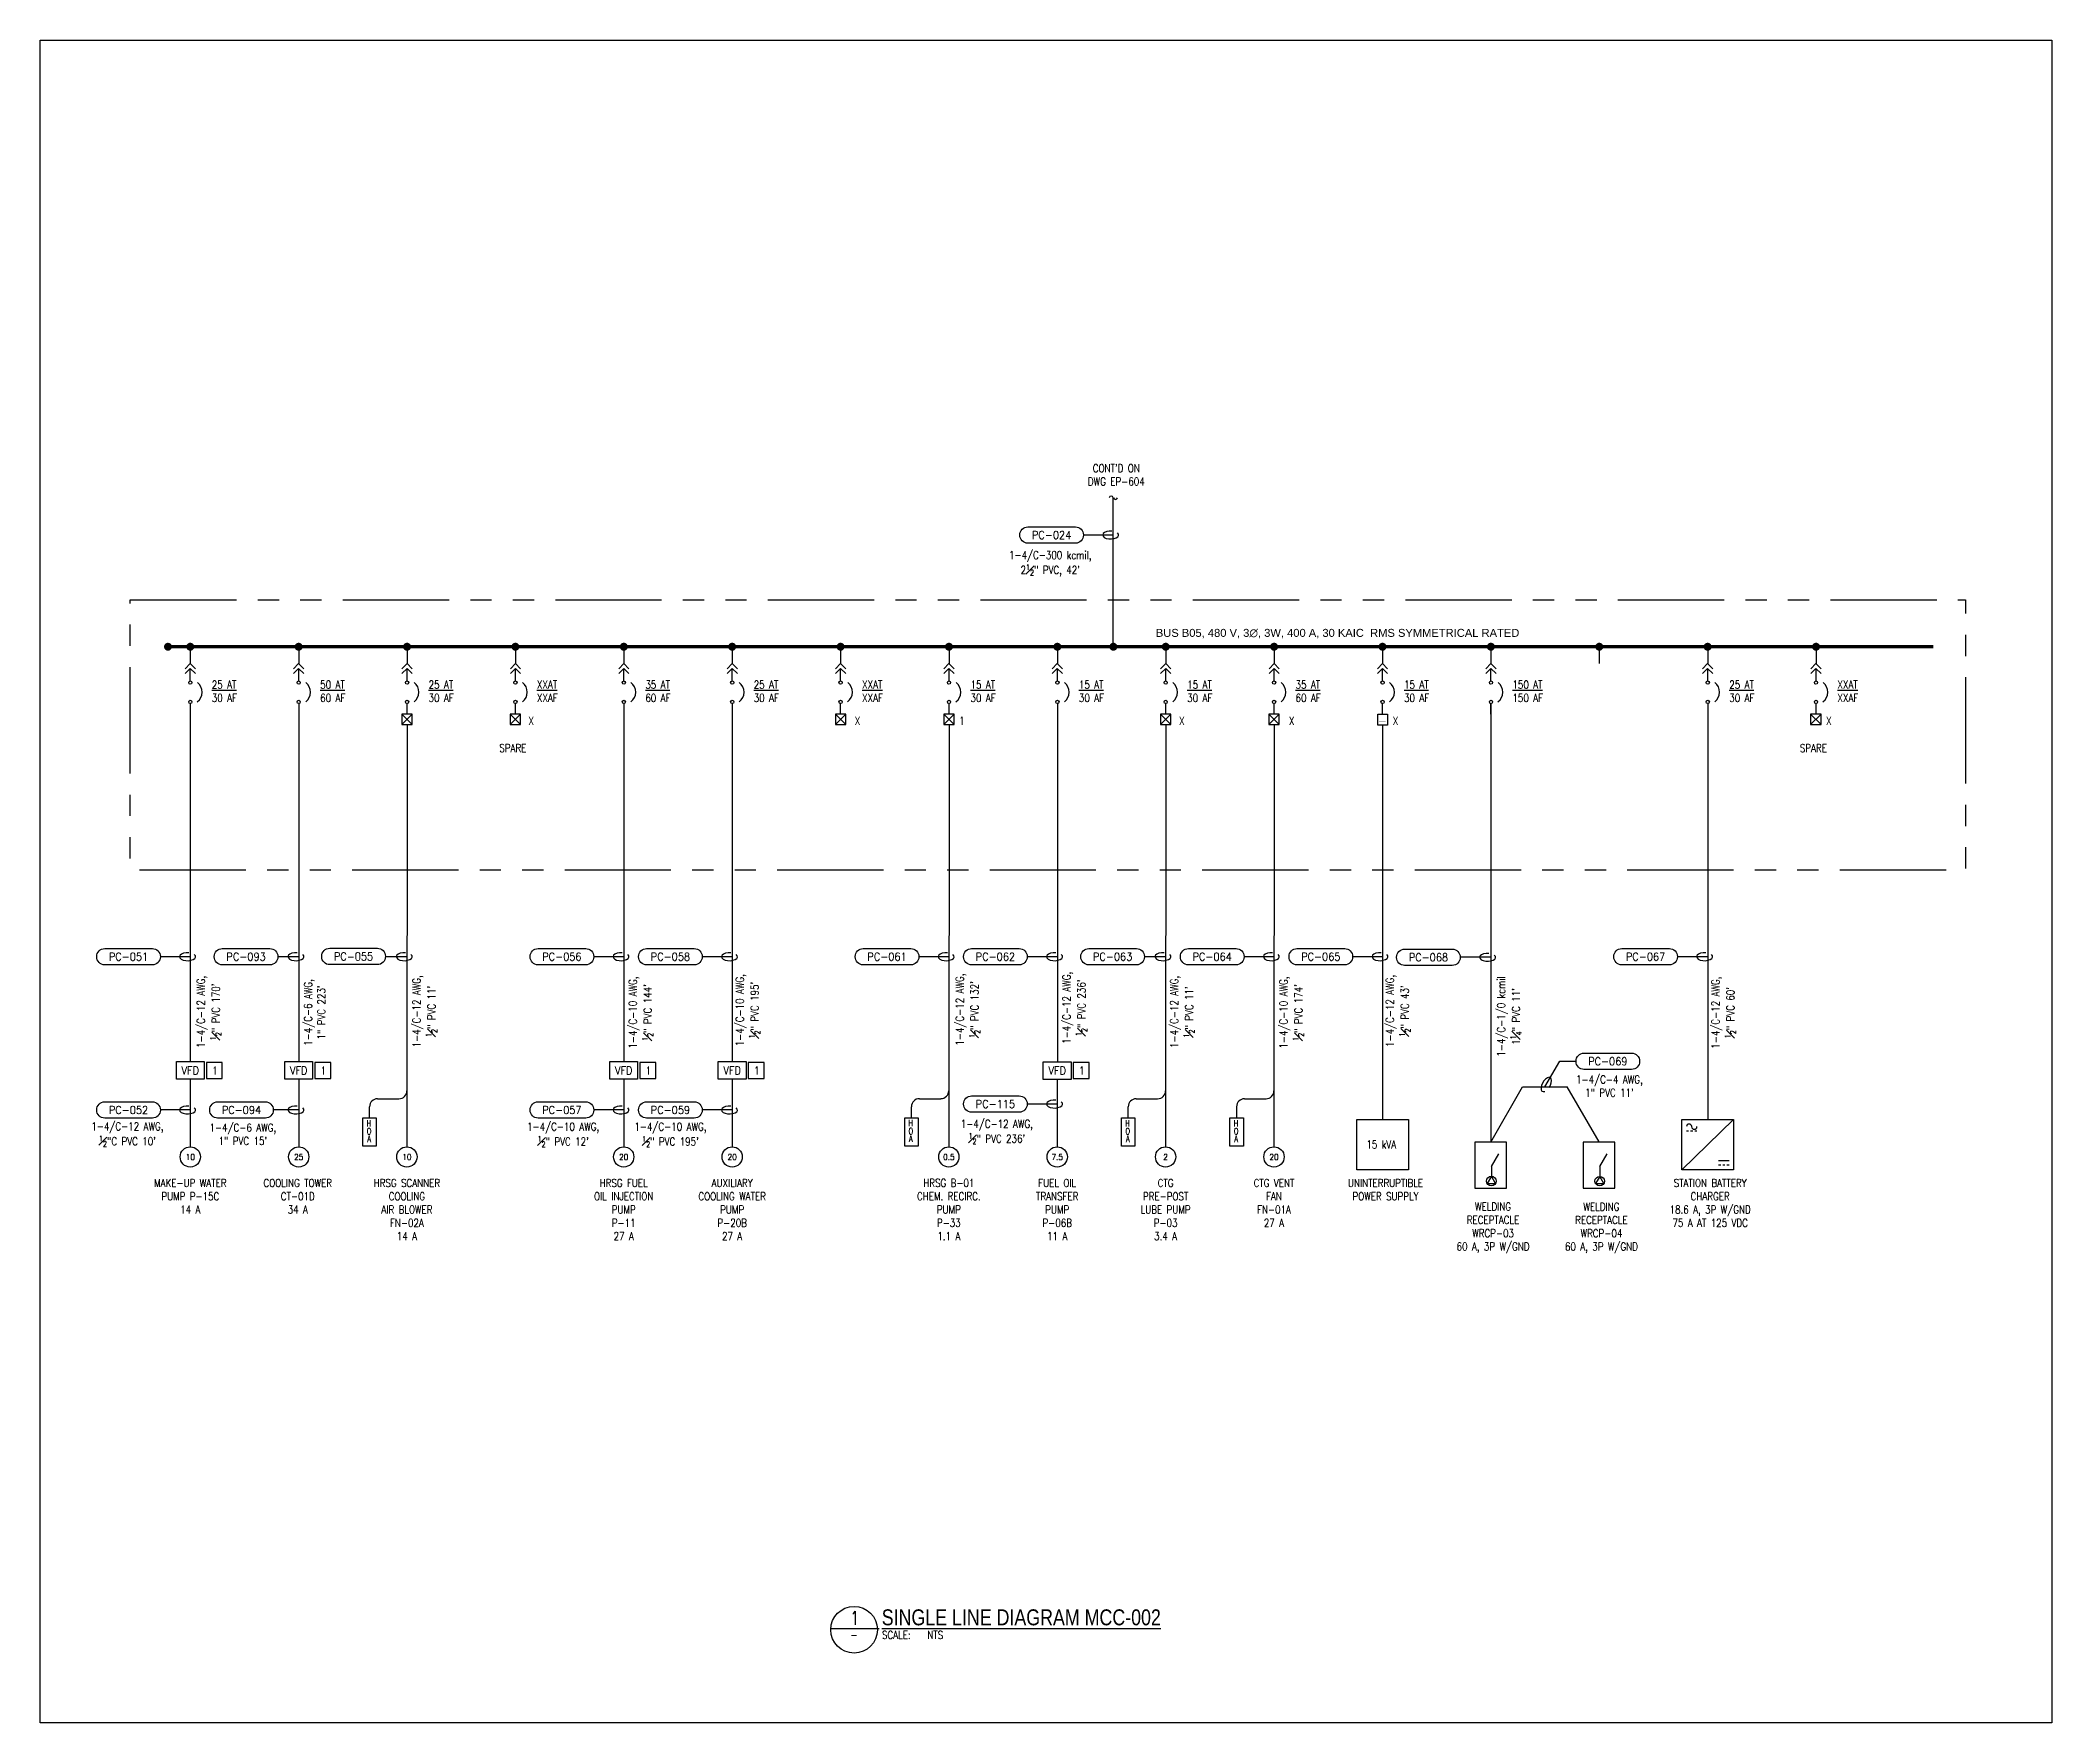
# Model space of a CAD drawing. Extents: x 4.3 to 27.9, y 0.8 to 20.6.
import ezdxf
from ezdxf.enums import TextEntityAlignment as Align

# ---------------------------------------------------------------- set-up
doc = ezdxf.new("R2010")
doc.units = 0
doc.header["$MEASUREMENT"] = 0
doc.linetypes.add('PHANTOM', pattern=[2.5, 1.25, -0.25, 0.25, -0.25, 0.25, -0.25])
doc.linetypes.add('SDASH', pattern=[0.1875, 0.125, -0.0625])
doc.layers.get('0').update_dxf_attribs({"linetype": 'CONTINUOUS'})
doc.layers.get('Defpoints').update_dxf_attribs({"linetype": 'CONTINUOUS'})
for name, color, linetype in [('D-DETL-TITLE', 2, 'CONTINUOUS'), ('E-1L-N2', 4, 'CONTINUOUS'), ('e-busline', 4, 'CONTINUOUS'), ('E-Cable Tag', 2, 'CONTINUOUS'), ('E-Cable Tag Dims', 3, 'CONTINUOUS'), ('E-DETL TITLE', 2, 'CONTINUOUS'), ('e-line-lwt3', 4, 'CONTINUOUS'), ('E-LINE-LWT4', 4, 'CONTINUOUS'), ('e-line-lwt5', 13, 'CONTINUOUS'), ('e-line-lwt6', 1, 'CONTINUOUS'), ('e-line-text', 2, 'CONTINUOUS'), ('G-Text-N', 2, 'CONTINUOUS')]:
    doc.layers.add(name, color=color, linetype=linetype)
doc.styles.add('BOLD', font='helvs1.shx', dxfattribs={"width": 0.8})
doc.styles.add('cb-ps1-8', font='SIMPLEX.shx', dxfattribs={"width": 0.8, "height": 0.125})
doc.styles.add('ROMANS', font='ROMANS.shx')
doc.styles.add('ROMANSCC', font='ROMANS.SHX', dxfattribs={"width": 0.8, "height": 0.125, "bigfont": 'bigfont.shx'})
doc.styles.add('rs', font='romans.shx', dxfattribs={"width": 0.8, "height": 0.1})
doc.styles.get("Standard").update_dxf_attribs({"font": 'arial.ttf', "width": 1.001})
doc.styles.add('STD3-32', font='MONOSI.SHX', dxfattribs={"width": 0.85, "height": 0.09375})
doc.dimstyles.new('dim', dxfattribs={"dimtxt": 0.09375, "dimasz": 0.125, "dimexe": 0.125, "dimexo": 0.0625, "dimgap": 0.0625, "dimtad": 1, "dimdec": 5, "dimzin": 3, "dimdsep": 46, "dimlunit": 4, "dimtxsty": 'rs', "dimblk": 'ARCHTICK', "dimcen": -0.09375, "dimdle": 0.125, "dimclrd": 1, "dimclre": 256, "dimclrt": 256, "dimazin": 1, "dimtfac": 1, "dimtdec": 5, "dimtix": 1, "dimtmove": 2, "dimatfit": 3, "dimldrblk": '$loop', "dimfxl": 1, "dimfrac": 1, "dimtolj": 1, "dimtzin": 0, "dimarcsym": 0})

# ---------------------------------------------------------------- blocks, each defined once
blk = doc.blocks.new('G-SYMB-0001')
at = {"layer": 'D-DETL-TITLE'}
blk.add_line((-0.73, 0), (0.031, 0), dxfattribs=at)
at = {"layer": 'D-DETL-TITLE', "color": 4}
blk.add_circle((-0.365, -0.019), 0.366, dxfattribs=at)
at = {"layer": 'D-DETL-TITLE', "color": 3, "style": 'cb-ps1-8', "width": 0.8}
blk.add_text('SCALE:', height=0.125, dxfattribs=at).set_placement((0.073, -0.164))
at = {"layer": 'D-DETL-TITLE', "style": 'BOLD', "width": 0.8}
for tag, p in [('UPPER_TITLE', (0.069, 0.425)), ('LOWER_TITLE', (0.069, 0.05))]:
    blk.add_attdef(tag, p, '', height=0.25, dxfattribs=at)
at = {"layer": 'D-DETL-TITLE', "style": 'cb-ps1-8', "width": 0.8}
blk.add_attdef('DETAIL_TAG', text='', height=0.211, dxfattribs=at).set_placement((-0.353, 0.059), align=Align.CENTER)
at = {"layer": 'D-DETL-TITLE', "color": 3, "style": 'cb-ps1-8', "width": 0.8}
blk.add_attdef('DETAIL_SHEET', text='', height=0.125, dxfattribs=at).set_placement((-0.365, -0.164), align=Align.CENTER)
blk.add_attdef('SCALE', (0.784, -0.164), '', height=0.125, dxfattribs=at)
blk = doc.blocks.new('SLD-MTR')
at = {"layer": 'E-1L-N2'}
blk.add_circle((0, -0.159), 0.159, dxfattribs=at)
at = {"layer": 'e-line-text', "style": 'ROMANS', "width": 0.9, "flags": 4}
blk.add_attdef('MOTORRATING', text='', height=0.0937, dxfattribs=at).set_placement((0, -0.16), align=Align.MIDDLE_CENTER)
blk = doc.blocks.new('CB BOLT ON')
at = {"layer": 'E-LINE-LWT4', "linetype": 'Continuous'}
for centre in [(4.385, 22.683), (4.385, 22.38)]:
    blk.add_circle(centre, 0.0256, dxfattribs=at)
blk.add_arc((4.381, 22.532), 0.19, 306.8129, 52.8429, dxfattribs=at)
blk = doc.blocks.new('E-LINE-0036')
for centre, start, end in [((0.006, -0.032), 100.1124, 259.8876), ((-0.006, 0.032), 280.1124, 79.8876)]:
    blk.add_arc(centre, 0.0321, start, end)
blk = doc.blocks.new('HOA')
at = {"layer": 'G-Text-N'}
blk.add_lwpolyline([(-0.105, -0.443), (-0.105, 0), (0.105, 0), (0.105, -0.443)], close=True, dxfattribs=at)
at = {"layer": 'G-Text-N', "style": 'ROMANS', "width": 0.75}
for s, p in [('H', (-0.047, -0.132)), ('O', (-0.044, -0.258)), ('A', (-0.037, -0.377))]:
    blk.add_text(s, height=0.1, dxfattribs=at).set_placement(p)
blk = doc.blocks.new('E11')
at = {"linetype": 'Continuous'}
for p, q in [((-0.066, -0.066), (0, 0.001)), ((0, 0.001), (0.068, -0.066)), ((-0.066, -0.128), (0, -0.062)), ((0, -0.062), (0.068, -0.128))]:
    blk.add_line(p, q, dxfattribs=at)
blk = doc.blocks.new('E-Cable Tag')
at = {"layer": 'E-Cable Tag'}
blk.add_lwpolyline([(-0.374, 0.128), (0.374, 0.128, -0.414214), (0.499, 0.003), (0.499, -0.003, -0.414214), (0.374, -0.128), (-0.374, -0.128, -0.414214), (-0.499, -0.003), (-0.499, 0.003, -0.414214)], format="xyb", close=True, dxfattribs=at)
at = {"layer": 'E-Cable Tag', "style": 'ROMANS', "width": 0.9}
blk.add_attdef('CELEMFR5-R1(1)', text='', height=0.125, dxfattribs=at).set_placement((0, 0), align=Align.MIDDLE_CENTER)
blk = doc.blocks.new('$loop')
blk.add_ellipse((-0.25, 0), major_axis=(0.75, 0), ratio=0.5, start_param=1.415416, end_param=6.849418)
blk = doc.blocks.new('_ArchTick')
at = {"color": 0, "linetype": 'ByBlock', "const_width": 0.15}
blk.add_lwpolyline([(-0.5, -0.5), (0.5, 0.5)], dxfattribs=at)
blk = doc.blocks.new('VFD')
at = {"layer": 'G-Text-N'}
blk.add_lwpolyline([(-0.218, 0), (0.218, 0), (0.218, -0.277), (-0.218, -0.277)], close=True, dxfattribs=at)
at = {"layer": 'G-Text-N', "style": 'ROMANS', "width": 0.9}
blk.add_attdef('VFD', text='', height=0.125, dxfattribs=at).set_placement((0, -0.139), align=Align.MIDDLE_CENTER)
blk = doc.blocks.new('G-KEYN-0003')
blk.add_lwpolyline([(-0.135, 0.125), (-0.135, -0.125), (0.115, -0.125), (0.115, 0.125)], close=True)
at = {"style": 'STD3-32', "width": 0.85}
blk.add_attdef('NO', text='', height=0.0938, dxfattribs=at).set_placement((0, 0), align=Align.MIDDLE)

msp = doc.modelspace()

# ---------------------------------------------------------------- linework, layer by layer
at = {"layer": 'Defpoints'}
msp.add_lwpolyline([(4.274, 20.622), (27.938, 20.622), (27.938, 0.831), (4.274, 0.831)], close=True, dxfattribs=at)
at = {"layer": 'e-busline', "const_width": 0.0469, "flags": 128}
for points in [[(5.754, 13.488, 1), (5.8, 13.488, 1)], [(6.016, 13.488, 1), (6.063, 13.488, 1)], [(7.291, 13.488, 1), (7.338, 13.488, 1)], [(8.566, 13.488, 1), (8.613, 13.488, 1)], [(9.841, 13.488, 1), (9.888, 13.488, 1)], [(11.116, 13.488, 1), (11.163, 13.488, 1)], [(12.391, 13.488, 1), (12.438, 13.488, 1)], [(13.666, 13.488, 1), (13.713, 13.488, 1)], [(14.941, 13.488, 1), (14.988, 13.488, 1)], [(16.216, 13.488, 1), (16.263, 13.488, 1)], [(16.875, 13.488, 1), (16.922, 13.488, 1)], [(17.491, 13.488, 1), (17.538, 13.488, 1)], [(18.766, 13.488, 1), (18.813, 13.488, 1)], [(20.041, 13.488, 1), (20.088, 13.488, 1)], [(21.316, 13.488, 1), (21.363, 13.488, 1)], [(22.591, 13.488, 1), (22.638, 13.488, 1)], [(23.866, 13.488, 1), (23.913, 13.488, 1)], [(25.141, 13.488, 1), (25.188, 13.488, 1)]]:
    msp.add_lwpolyline(points, format="xyb", close=True, dxfattribs=at)
at = {"layer": 'e-line-lwt3'}
for p, q in [((6.04, 13.085), (6.04, 13.234)), ((6.04, 13.085), (6.04, 13.234)), ((7.315, 13.085), (7.315, 13.234)), ((8.59, 13.085), (8.59, 13.234)), ((9.865, 13.085), (9.865, 13.234)), ((11.14, 13.085), (11.14, 13.234)), ((12.415, 13.085), (12.415, 13.234)), ((13.69, 13.085), (13.69, 13.234)), ((14.965, 13.085), (14.965, 13.234)), ((16.24, 13.085), (16.24, 13.234)), ((17.515, 13.085), (17.515, 13.234)), ((18.79, 13.085), (18.79, 13.234)), ((20.065, 13.085), (20.065, 13.234)), ((21.34, 13.085), (21.34, 13.234)), ((23.89, 13.085), (23.89, 13.234)), ((25.165, 13.085), (25.165, 13.234)), ((8.59, 12.694), (8.59, 12.82)), ((9.865, 12.694), (9.865, 12.82)), ((13.69, 12.694), (13.69, 12.82)), ((14.965, 12.694), (14.965, 12.82)), ((17.514, 12.694), (17.514, 12.82)), ((18.789, 12.694), (18.789, 12.82)), ((20.065, 12.694), (20.064, 12.82)), ((21.338, 12.695), (21.337, 12.821)), ((25.163, 12.82), (25.163, 12.694)), ((8.529, 12.694), (8.651, 12.572)), ((8.651, 12.694), (8.529, 12.572)), ((9.804, 12.694), (9.926, 12.572)), ((9.926, 12.694), (9.804, 12.572)), ((13.629, 12.694), (13.751, 12.572)), ((13.751, 12.694), (13.629, 12.572)), ((14.904, 12.694), (15.026, 12.572)), ((15.026, 12.694), (14.904, 12.572)), ((17.453, 12.694), (17.575, 12.572)), ((17.575, 12.694), (17.453, 12.572)), ((18.728, 12.694), (18.85, 12.572)), ((18.85, 12.694), (18.728, 12.572)), ((25.101, 12.694), (25.223, 12.572)), ((25.223, 12.694), (25.101, 12.572)), ((8.149, 7.945), (8.149, 8.077)), ((8.242, 8.171), (8.494, 8.171)), ((14.523, 7.946), (14.523, 8.078)), ((14.617, 8.172), (14.869, 8.172)), ((17.074, 7.945), (17.074, 8.077)), ((17.167, 8.171), (17.419, 8.171)), ((18.349, 7.945), (18.349, 8.077)), ((18.442, 8.171), (18.694, 8.171)), ((24.195, 7.926), (23.587, 7.337)), ((21.345, 7.375), (21.432, 7.525)), ((21.345, 7.375), (21.345, 7.259)), ((22.62, 7.374), (22.707, 7.524)), ((22.62, 7.374), (22.62, 7.258)), ((24.018, 7.444), (24.141, 7.444))]:
    msp.add_line(p, q, dxfattribs=at)
at = {"layer": 'e-line-lwt3', "linetype": 'SDASH'}
for p, q in [((23.665, 7.788), (23.64, 7.788)), ((23.714, 7.788), (23.689, 7.788)), ((23.763, 7.788), (23.738, 7.788)), ((24.043, 7.389), (24.018, 7.389)), ((24.092, 7.389), (24.067, 7.389)), ((24.141, 7.389), (24.117, 7.389))]:
    msp.add_line(p, q, dxfattribs=at)
at = {"layer": 'e-line-lwt3', "flags": 128}
msp.add_lwpolyline([(5.777, 13.488, 0.0375, 0.0375, 0), (26.545, 13.488, 0.0281, 0.0281, 0)], format="xyseb", dxfattribs=at)
at = {"layer": 'e-line-lwt3'}
for points in [[(8.651, 12.572), (8.651, 12.694), (8.529, 12.694), (8.529, 12.572)], [(9.926, 12.572), (9.926, 12.694), (9.804, 12.694), (9.804, 12.572)], [(13.751, 12.572), (13.751, 12.694), (13.629, 12.694), (13.629, 12.572)], [(15.026, 12.572), (15.026, 12.694), (14.904, 12.694), (14.904, 12.572)], [(17.575, 12.572), (17.575, 12.694), (17.453, 12.694), (17.453, 12.572)], [(18.85, 12.572), (18.85, 12.694), (18.728, 12.694), (18.728, 12.572)], [(20.008, 12.693), (20.122, 12.693), (20.122, 12.567), (20.008, 12.567)], [(25.223, 12.572), (25.223, 12.694), (25.101, 12.694), (25.101, 12.572)], [(19.761, 7.926), (20.369, 7.926), (20.369, 7.337), (19.761, 7.337)], [(23.587, 7.926), (24.195, 7.926), (24.195, 7.337), (23.587, 7.337)], [(21.345, 7.259), (21.297, 7.175), (21.394, 7.175)], [(22.62, 7.258), (22.572, 7.174), (22.669, 7.174)]]:
    msp.add_lwpolyline(points, close=True, dxfattribs=at)
at = {"layer": 'e-line-lwt3', "const_width": 0.0015}
for points in [[(20.025, 12.639), (20.101, 12.639)], [(20.025, 12.613), (20.101, 12.613)]]:
    msp.add_lwpolyline(points, dxfattribs=at)
at = {"layer": 'e-line-lwt3'}
for centre in [(21.345, 7.203), (22.62, 7.202)]:
    msp.add_circle(centre, 0.0563, dxfattribs=at)
for centre, radius, start, end in [((8.242, 8.077), 0.0938, 90, 180), ((8.494, 8.265), 0.0938, 270, 0), ((14.617, 8.078), 0.0938, 90, 180), ((14.869, 8.266), 0.0938, 270, 0), ((17.167, 8.077), 0.0938, 90, 180), ((17.419, 8.265), 0.0938, 270, 0), ((18.442, 8.077), 0.0938, 90, 180), ((18.694, 8.265), 0.0938, 270, 0), ((23.671, 7.843), 0.0308, 0, 180), ((23.732, 7.843), 0.0308, 180, 0)]:
    msp.add_arc(centre, radius, start, end, dxfattribs=at)
at = {"layer": 'e-line-lwt5'}
for p, q in [((16.898, 13.488), (16.898, 15.24)), ((6.04, 13.488), (6.039, 13.289)), ((7.315, 13.488), (7.315, 13.29)), ((8.59, 13.488), (8.59, 13.29)), ((9.865, 13.488), (9.865, 13.29)), ((11.14, 13.488), (11.14, 13.29)), ((12.415, 13.488), (12.415, 13.29)), ((13.69, 13.488), (13.69, 13.29)), ((14.965, 13.488), (14.965, 13.29)), ((16.24, 13.488), (16.24, 13.29)), ((17.515, 13.488), (17.515, 13.29)), ((18.79, 13.488), (18.79, 13.29)), ((20.065, 13.488), (20.065, 13.29)), ((21.34, 13.488), (21.34, 13.29)), ((22.615, 13.488), (22.615, 13.29)), ((23.89, 13.488), (23.89, 13.29)), ((25.165, 13.488), (25.165, 13.29)), ((6.04, 12.82), (6.04, 8.608)), ((7.315, 12.82), (7.315, 8.608)), ((11.14, 12.82), (11.138, 8.608)), ((12.415, 12.82), (12.414, 8.608)), ((16.24, 12.82), (16.24, 8.607)), ((21.337, 12.821), (21.337, 7.661)), ((23.891, 12.82), (23.891, 7.926)), ((8.59, 12.572), (8.588, 7.606)), ((14.965, 12.572), (14.963, 7.606)), ((17.514, 12.572), (17.513, 7.606)), ((18.789, 12.572), (18.788, 7.606)), ((20.065, 12.567), (20.065, 7.926)), ((6.04, 8.4), (6.04, 7.606)), ((7.315, 8.4), (7.315, 7.606)), ((11.138, 8.4), (11.138, 7.606)), ((12.414, 8.4), (12.414, 7.606)), ((16.238, 8.399), (16.238, 7.606)), ((21.337, 7.661), (21.713, 8.312)), ((21.713, 8.312), (22.238, 8.312)), ((22.613, 7.663), (22.238, 8.312))]:
    msp.add_line(p, q, dxfattribs=at)
at = {"layer": 'e-line-lwt6', "linetype": 'PHANTOM', "flags": 128}
msp.add_lwpolyline([(5.334, 14.04), (26.923, 14.04), (26.923, 10.858), (5.334, 10.858)], close=True, dxfattribs=at)
at = {"layer": 'e-line-lwt6'}
for points in [[(21.151, 7.121), (21.523, 7.121), (21.523, 7.661), (21.151, 7.661)], [(22.426, 7.12), (22.798, 7.12), (22.798, 7.66), (22.426, 7.66)]]:
    msp.add_lwpolyline(points, close=True, dxfattribs=at)

# ---------------------------------------------------------------- block references
at = {"layer": 'E-DETL TITLE', "xscale": 0.75, "yscale": 0.75, "zscale": 0.75}
msp.add_blockref('G-SYMB-0001', (14.122, 1.94), dxfattribs=at).add_auto_attribs({'LOWER_TITLE': '%%uSINGLE LINE DIAGRAM MCC-002', 'DETAIL_TAG': '1', 'DETAIL_SHEET': '-', 'SCALE': 'NTS'})
at = {"layer": 'e-line-lwt3', "xscale": 0.75, "yscale": 0.75, "zscale": 0.75, "rotation": 270}
msp.add_blockref('E-LINE-0036', (16.898, 15.24), dxfattribs=at)
at = {"layer": 'e-line-lwt3'}
for name, p, xscale, yscale, zscale in [('E11', (6.039, 13.289), 0.9000000000000021, 0.9000000000000021, 0.9000000000000021), ('E11', (7.314, 13.289), 0.9000000000000021, 0.9000000000000021, 0.9000000000000021), ('E11', (8.589, 13.289), 0.9000000000000021, 0.9000000000000021, 0.9000000000000021), ('E11', (9.864, 13.289), 0.9000000000000021, 0.9000000000000021, 0.9000000000000021), ('E11', (11.139, 13.289), 0.9000000000000021, 0.9000000000000021, 0.9000000000000021), ('E11', (12.414, 13.289), 0.9000000000000021, 0.9000000000000021, 0.9000000000000021), ('E11', (13.689, 13.289), 0.9000000000000021, 0.9000000000000021, 0.9000000000000021), ('E11', (14.964, 13.289), 0.9000000000000021, 0.9000000000000021, 0.9000000000000021), ('E11', (16.239, 13.289), 0.9000000000000021, 0.9000000000000021, 0.9000000000000021), ('E11', (17.514, 13.289), 0.9000000000000021, 0.9000000000000021, 0.9000000000000021), ('E11', (18.789, 13.289), 0.9000000000000021, 0.9000000000000021, 0.9000000000000021), ('E11', (20.064, 13.289), 0.9000000000000021, 0.9000000000000021, 0.9000000000000021), ('E11', (21.339, 13.289), 0.9000000000000021, 0.9000000000000021, 0.9000000000000021), ('E11', (23.889, 13.289), 0.9000000000000021, 0.9000000000000021, 0.9000000000000021), ('E11', (25.164, 13.289), 0.9000000000000021, 0.9000000000000021, 0.9000000000000021), ('CB BOLT ON', (2.751, -3.946), 0.75, 0.75, 0.75), ('CB BOLT ON', (4.026, -3.946), 0.75, 0.75, 0.75), ('CB BOLT ON', (5.301, -3.946), 0.75, 0.75, 0.75), ('CB BOLT ON', (6.576, -3.946), 0.75, 0.75, 0.75), ('CB BOLT ON', (7.851, -3.946), 0.75, 0.75, 0.75), ('CB BOLT ON', (9.126, -3.946), 0.75, 0.75, 0.75), ('CB BOLT ON', (10.401, -3.946), 0.75, 0.75, 0.75), ('CB BOLT ON', (11.676, -3.946), 0.75, 0.75, 0.75), ('CB BOLT ON', (12.951, -3.946), 0.75, 0.75, 0.75), ('CB BOLT ON', (14.225, -3.946), 0.75, 0.75, 0.75), ('CB BOLT ON', (15.5, -3.946), 0.75, 0.75, 0.75), ('CB BOLT ON', (16.776, -3.946), 0.75, 0.75, 0.75), ('CB BOLT ON', (18.052, -3.946), 0.75, 0.75, 0.75), ('CB BOLT ON', (20.602, -3.946), 0.75, 0.75, 0.75), ('CB BOLT ON', (21.875, -3.946), 0.75, 0.75, 0.75), ('HOA', (8.149, 7.945), 0.75, 0.75, 0.75), ('HOA', (14.523, 7.946), 0.75, 0.75, 0.75), ('HOA', (17.074, 7.945), 0.75, 0.75, 0.75), ('HOA', (18.349, 7.945), 0.75, 0.75, 0.75)]:
    msp.add_blockref(name, p, dxfattribs=dict(at, xscale=xscale, yscale=yscale, zscale=zscale))
at = {"layer": 'e-line-lwt3', "xscale": 0.75, "yscale": 0.75, "zscale": 0.75}
for p, values in [((6.04, 7.606), {'MOTORRATING': '10'}), ((7.315, 7.606), {'MOTORRATING': '25'}), ((8.588, 7.606), {'MOTORRATING': '10'}), ((11.138, 7.606), {'MOTORRATING': '20'}), ((12.414, 7.606), {'MOTORRATING': '20'}), ((14.963, 7.606), {'MOTORRATING': '0.5'}), ((16.238, 7.606), {'MOTORRATING': '7.5'}), ((17.513, 7.606), {'MOTORRATING': '2'}), ((18.788, 7.606), {'MOTORRATING': '20'})]:
    msp.add_blockref('SLD-MTR', p, dxfattribs=at).add_auto_attribs(values)
at = {"layer": 'G-Text-N', "xscale": 0.75, "yscale": 0.75, "zscale": 0.75}
for name, p, values in [('E-Cable Tag', (16.172, 14.802), {'CELEMFR5-R1(1)': 'PC-024'}), ('E-Cable Tag', (7.96, 9.845), {'CELEMFR5-R1(1)': 'PC-055'}), ('E-Cable Tag', (5.313, 9.842), {'CELEMFR5-R1(1)': 'PC-051'}), ('E-Cable Tag', (6.696, 9.842), {'CELEMFR5-R1(1)': 'PC-093'}), ('E-Cable Tag', (10.411, 9.842), {'CELEMFR5-R1(1)': 'PC-056'}), ('E-Cable Tag', (11.688, 9.842), {'CELEMFR5-R1(1)': 'PC-058'}), ('E-Cable Tag', (14.236, 9.842), {'CELEMFR5-R1(1)': 'PC-061'}), ('E-Cable Tag', (15.511, 9.842), {'CELEMFR5-R1(1)': 'PC-062'}), ('E-Cable Tag', (16.89, 9.842), {'CELEMFR5-R1(1)': 'PC-063'}), ('E-Cable Tag', (18.061, 9.842), {'CELEMFR5-R1(1)': 'PC-064'}), ('E-Cable Tag', (19.339, 9.842), {'CELEMFR5-R1(1)': 'PC-065'}), ('E-Cable Tag', (20.605, 9.835), {'CELEMFR5-R1(1)': 'PC-068'}), ('E-Cable Tag', (23.159, 9.842), {'CELEMFR5-R1(1)': 'PC-067'}), ('VFD', (6.04, 8.608), {'VFD': 'VFD'}), ('VFD', (7.315, 8.608), {'VFD': 'VFD'}), ('VFD', (11.138, 8.608), {'VFD': 'VFD'}), ('VFD', (12.414, 8.608), {'VFD': 'VFD'}), ('VFD', (16.238, 8.607), {'VFD': 'VFD'}), ('E-Cable Tag', (22.715, 8.612), {'CELEMFR5-R1(1)': 'PC-069'}), ('E-Cable Tag', (5.313, 8.039), {'CELEMFR5-R1(1)': 'PC-052'}), ('E-Cable Tag', (6.642, 8.039), {'CELEMFR5-R1(1)': 'PC-094'}), ('E-Cable Tag', (10.411, 8.039), {'CELEMFR5-R1(1)': 'PC-057'}), ('E-Cable Tag', (11.688, 8.039), {'CELEMFR5-R1(1)': 'PC-059'}), ('E-Cable Tag', (15.511, 8.109), {'CELEMFR5-R1(1)': 'PC-115'})]:
    msp.add_blockref(name, p, dxfattribs=at).add_auto_attribs(values)
at = {"layer": 'G-Text-N'}
ref = msp.add_blockref('G-KEYN-0003', (6.33, 8.502), dxfattribs=dict(at, xscale=0.75, yscale=0.75, zscale=0.75))
ref.add_attrib('NO', '1', dxfattribs={"layer": '0', "height": 0.0938, "style": 'ROMANS', "width": 0.9}).set_placement((6.33, 8.502), align=Align.MIDDLE)
ref = msp.add_blockref('G-KEYN-0003', (7.605, 8.502), dxfattribs=dict(at, xscale=0.75, yscale=0.75, zscale=0.75))
ref.add_attrib('NO', '1', dxfattribs={"layer": '0', "height": 0.0938, "style": 'ROMANS', "width": 0.9}).set_placement((7.605, 8.502), align=Align.MIDDLE)
ref = msp.add_blockref('G-KEYN-0003', (11.428, 8.502), dxfattribs=dict(at, xscale=0.75, yscale=0.75, zscale=0.75))
ref.add_attrib('NO', '1', dxfattribs={"layer": '0', "height": 0.0938, "style": 'ROMANS', "width": 0.9}).set_placement((11.428, 8.502), align=Align.MIDDLE)
ref = msp.add_blockref('G-KEYN-0003', (12.704, 8.502), dxfattribs=dict(at, xscale=0.75, yscale=0.75, zscale=0.75))
ref.add_attrib('NO', '1', dxfattribs={"layer": '0', "height": 0.0938, "style": 'ROMANS', "width": 0.9}).set_placement((12.704, 8.502), align=Align.MIDDLE)
ref = msp.add_blockref('G-KEYN-0003', (16.528, 8.502), dxfattribs=dict(at, xscale=0.75, yscale=0.75, zscale=0.75))
ref.add_attrib('NO', '1', dxfattribs={"layer": '0', "height": 0.0938, "style": 'ROMANS', "width": 0.9}).set_placement((16.528, 8.502), align=Align.MIDDLE)

# ---------------------------------------------------------------- texts
at = {"layer": 'e-line-lwt3', "insert": (17.398, 13.698), "char_height": 0.09375, "width": 4.54973, "attachment_point": 1}
msp.add_mtext('BUS B05, 480 V, 3∅, 3W, 400 A, 30 KAIC  RMS SYMMETRICAL RATED', dxfattribs=at)
at = {"layer": 'G-Text-N', "char_height": 0.09375, "style": 'ROMANSCC'}
for s, insert, width, attachment_point in [("{\\Fromans|c0;CONT'D ON\\PDWG EP-604}", (16.933, 15.635), 1.19857, 2), ('\\A1;{\\Fromans|c0;1-4/C-300 kcmil, \\P2\\H0.7x;\\S1#2;\\H1.4286x;" PVC, 42\'}', (16.156, 14.613), 1.21849, 2), ('{\\Fromans|c0;\\L25 AT\\P\\l30 AF}', (6.293, 13.089), 1.17188, 1), ('{\\Fromans|c0;\\L50 AT\\P\\l60 AF}', (7.568, 13.089), 1.17188, 1), ('{\\Fromans|c0;\\L25 AT\\P\\l30 AF}', (8.843, 13.089), 1.17188, 1), ('{\\Fromans|c0;\\LXXAT\\P\\lXXAF}', (10.118, 13.089), 1.17188, 1), ('{\\Fromans|c0;\\L35 AT\\P\\l60 AF}', (11.393, 13.089), 1.17188, 1), ('{\\Fromans|c0;\\L25 AT\\P\\l30 AF}', (12.668, 13.089), 1.17188, 1), ('{\\Fromans|c0;\\LXXAT\\P\\lXXAF}', (13.943, 13.089), 1.17188, 1), ('{\\Fromans|c0;\\L15 AT\\P\\l30 AF}', (15.218, 13.089), 1.17188, 1), ('{\\Fromans|c0;\\L15 AT\\P\\l30 AF}', (16.493, 13.089), 1.17188, 1), ('{\\Fromans|c0;\\L15 AT\\P\\l30 AF}', (17.767, 13.089), 1.17188, 1), ('{\\Fromans|c0;\\L35 AT\\P\\l60 AF}', (19.042, 13.089), 1.17188, 1), ('{\\Fromans|c0;\\L15 AT\\P\\l30 AF}', (20.318, 13.089), 1.17188, 1), ('{\\Fromans|c0;\\L150 AT\\P\\l150 AF}', (21.593, 13.089), 1.17188, 1), ('{\\Fromans|c0;\\L25 AT\\P\\l30 AF}', (24.144, 13.089), 1.17188, 1), ('{\\Fromans|c0;\\LXXAT\\P\\lXXAF}', (25.417, 13.089), 1.17188, 1), ('{\\Fromans|c0;X}', (10.018, 12.665), 1.17188, 1), ('{\\Fromans|c0;X}', (13.857, 12.665), 1.17188, 1), ('{\\Fromans|c0;1}', (15.085, 12.665), 1.11243, 1), ('{\\Fromans|c0;X}', (17.672, 12.665), 1.17188, 1), ('{\\Fromans|c0;X}', (18.963, 12.665), 1.17188, 1), ('{\\Fromans|c0;X}', (20.185, 12.665), 1.17188, 1), ('{\\Fromans|c0;X}', (25.283, 12.665), 1.11243, 1), ('{\\Fromans|c0;SPARE}', (9.675, 12.343), 1.17188, 1), ('{\\Fromans|c0;SPARE}', (24.974, 12.343), 1.17188, 1), ('\\A1;{\\Fromans|c0;1-4/C-4 AWG,\\P1" PVC 11\'}', (22.734, 8.445), 1.21849, 2), ('\\A1;{\\Fromans|c0;1-4/C-12 AWG,\\P\\H0.7x;\\S1#2;\\H1.4286x;"C PVC 10\'}', (5.3, 7.893), 1.21849, 2), ('\\A1;{\\Fromans|c0;1-4/C-6 AWG,\\P1" PVC 15\'}', (6.658, 7.878), 1.21849, 2), ('\\A1;{\\Fromans|c0;1-4/C-10 AWG,\\P\\H0.7x;\\S1#2;\\H1.4286x;" PVC 12\'}', (10.426, 7.889), 1.21849, 2), ('\\A1;{\\Fromans|c0;1-4/C-10 AWG,\\P\\H0.7x;\\S1#2;\\H1.4286x;" PVC 195\'}', (11.688, 7.889), 1.21849, 2), ('\\A1;{\\Fromans|c0;1-4/C-12 AWG,\\P\\H0.7x;\\S1#2;\\H1.4286x;" PVC 236\'}', (15.528, 7.923), 1.21849, 2), ('{\\Fromans|c0;15 kVA}', (20.05, 7.634), 1.11766, 5), ('{\\Fromans|c0;MAKE-UP WATER\\PPUMP P-15C\\P14 A}', (6.04, 7.227), 1.17188, 2), ('{\\Fromans|c0;COOLING TOWER\\PCT-01D\\P34 A}', (7.304, 7.227), 1.24734, 2), ('{\\Fromans|c0;HRSG SCANNER\\PCOOLING\\PAIR BLOWER\\PFN-02A\\P14 A}', (8.588, 7.227), 1.17188, 2), ('{\\Fromans|c0;HRSG FUEL\\POIL INJECTION\\PPUMP\\PP-11\\P27 A}', (11.138, 7.227), 1.17188, 2), ('{\\Fromans|c0;AUXILIARY\\PCOOLING WATER\\PPUMP\\PP-20B\\P27 A}', (12.414, 7.227), 1.17188, 2), ('{\\Fromans|c0;HRSG B-01\\PCHEM. RECIRC.\\PPUMP\\PP-33\\P1.1 A}', (14.963, 7.228), 1.17188, 2), ('{\\Fromans|c0;FUEL OIL\\PTRANSFER\\PPUMP\\PP-06B\\P11 A}', (16.238, 7.227), 1.17188, 2), ('{\\Fromans|c0;CTG\\PPRE-POST\\PLUBE PUMP\\PP-03\\P3.4 A}', (17.513, 7.227), 1.17188, 2), ('{\\Fromans|c0;CTG VENT\\PFAN\\PFN-01A\\P27 A}', (18.788, 7.227), 1.17188, 2), ('{\\Fromans|c0;UNINTERRUPTIBLE\\PPOWER SUPPLY}', (20.1, 7.227), 1.11766, 2), ('{\\Fromans|c0;STATION BATTERY CHARGER\\P18.6 A, 3P W/GND 75 A AT 125 VDC}', (23.919, 7.227), 1.11766, 2), ('{\\Fromans|c0;WELDING\\PRECEPTACLE\\PWRCP-03\\P60 A, 3P W/GND}', (21.365, 6.949), 1.23689, 2), ('{\\Fromans|c0;WELDING\\PRECEPTACLE\\PWRCP-04\\P60 A, 3P W/GND}', (22.64, 6.948), 1.23689, 2)]:
    msp.add_mtext(s, dxfattribs=dict(at, insert=insert, width=width, attachment_point=attachment_point))
at = {"layer": 'G-Text-N', "char_height": 0.09375, "width": 1.21849, "attachment_point": 2, "rotation": 90, "style": 'ROMANSCC'}
for s, insert in [('\\A1;{\\Fromans|c0;1-4/C-12 AWG,\\P\\H0.7x;\\S1#2;\\H1.4286x;" PVC 170\'}', (6.117, 9.193)), ('\\A1;{\\Fromans|c0;1-4/C-6 AWG,\\P1" PVC 223\'}', (7.378, 9.186)), ('\\A1;{\\Fromans|c0;1-4/C-12 AWG,\\P\\H0.7x;\\S1#2;\\H1.4286x;" PVC 11\'}', (8.655, 9.199)), ('\\A1;{\\Fromans|c0;1-4/C-10 AWG,\\P\\H0.7x;\\S1#2;\\H1.4286x;" PVC 144\'}', (11.198, 9.185)), ('\\A1;{\\Fromans|c0;1-4/C-10 AWG,\\P\\H0.7x;\\S1#2;\\H1.4286x;" PVC 195\'}', (12.457, 9.213)), ('\\A1;{\\Fromans|c0;1-4/C-12 AWG,\\P\\H0.7x;\\S1#2;\\H1.4286x;" PVC 132\'}', (15.044, 9.22)), ('\\A1;{\\Fromans|c0;1-4/C-12 AWG,\\P\\H0.7x;\\S1#2;\\H1.4286x;" PVC 236\'}', (16.301, 9.241)), ('\\A1;{\\Fromans|c0;1-4/C-12 AWG,\\P\\H0.7x;\\S1#2;\\H1.4286x;" PVC 11\'}', (17.567, 9.192)), ('\\A1;{\\Fromans|c0;1-4/C-10 AWG,\\P\\H0.7x;\\S1#2;\\H1.4286x;" PVC 174\'}', (18.853, 9.185)), ('\\A1;{\\Fromans|c0;1-4/C-12 AWG,\\P\\H0.7x;\\S1#2;\\H1.4286x;" PVC 43\'}', (20.105, 9.204)), ('\\A1;{\\Fromans|c0;1-4/C-1/0 kcmil\\P1\\H0.7x;\\S1#4;\\H1.4286x;" PVC 11\'}', (21.413, 9.139)), ('\\A1;{\\Fromans|c0;1-4/C-12 AWG,\\P\\H0.7x;\\S1#2;\\H1.4286x;" PVC 60\'}', (23.935, 9.184))]:
    msp.add_mtext(s, dxfattribs=dict(at, insert=insert))

# ---------------------------------------------------------------- leaders
at = {"layer": 'E-Cable Tag Dims'}
for points in [[(16.898, 14.802), (16.546, 14.802)], [(6.039, 9.842), (5.687, 9.842)], [(7.314, 9.842), (7.07, 9.842)], [(8.588, 9.842), (8.334, 9.842)], [(11.138, 9.842), (10.785, 9.842)], [(12.414, 9.842), (12.062, 9.842)], [(14.963, 9.842), (14.61, 9.842)], [(16.238, 9.842), (15.885, 9.842)], [(17.513, 9.842), (17.264, 9.842)], [(18.788, 9.842), (18.435, 9.842)], [(20.066, 9.842), (19.713, 9.842)], [(21.332, 9.835), (20.979, 9.835)], [(23.885, 9.842), (23.533, 9.842)], [(21.976, 8.312), (22.15, 8.614), (22.341, 8.614)], [(6.039, 8.039), (5.687, 8.039)], [(7.314, 8.039), (7.016, 8.039)], [(11.138, 8.039), (10.785, 8.039)], [(12.414, 8.039), (12.062, 8.039)], [(16.238, 8.109), (15.885, 8.109)]]:
    msp.add_leader(points, dimstyle='dim', override={"dimtad": 0, "dimclrd": 256}, dxfattribs=at)

doc.saveas('drawing.dxf')
